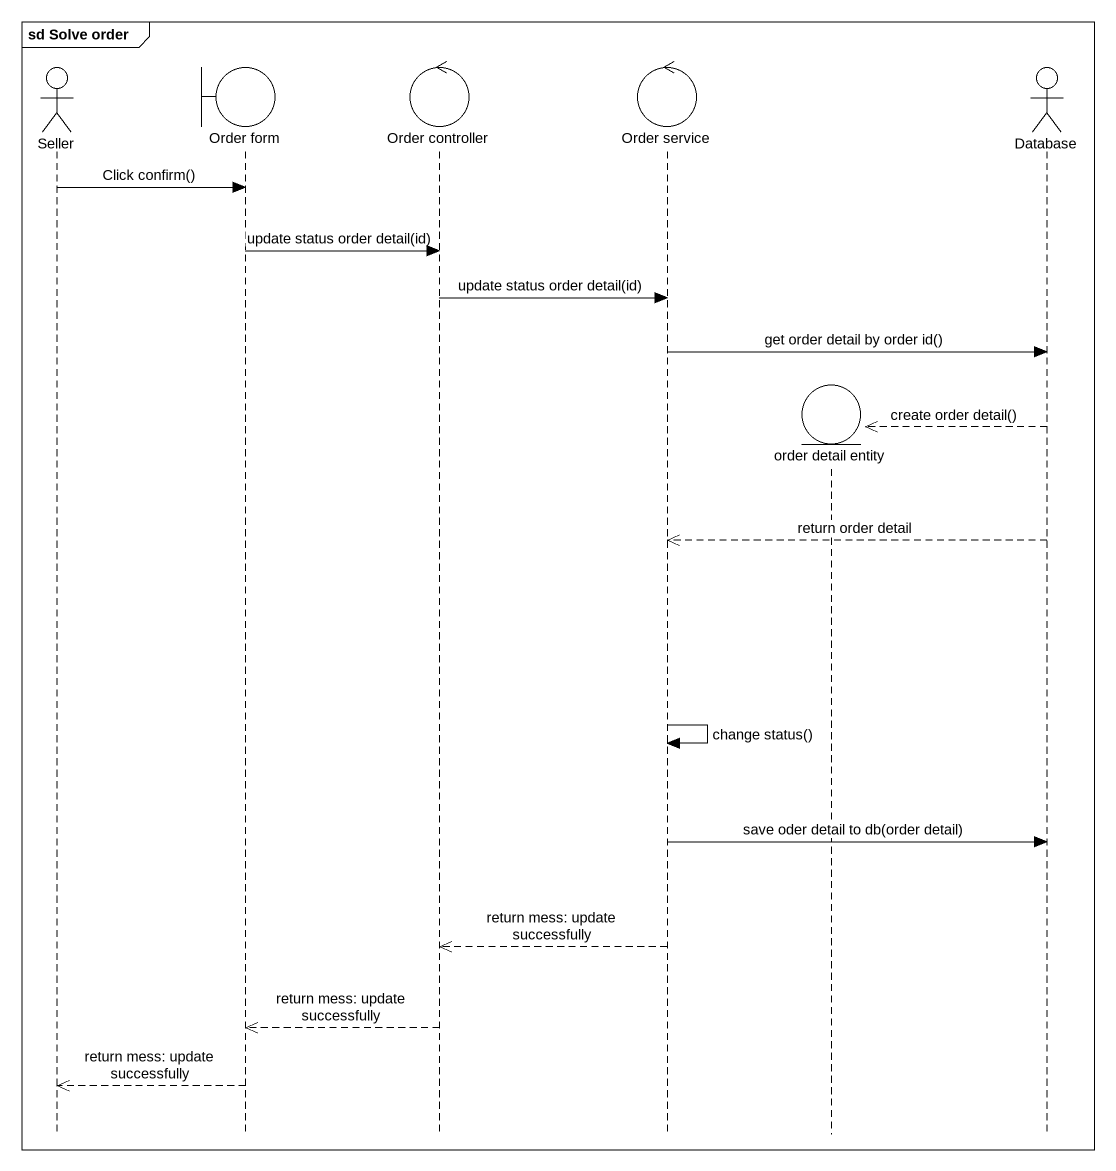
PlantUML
@startuml
mainframe sd Solve order
hide footbox
actor Seller
boundary "Order form" as Order_form
control "Order controller" as Order_controller
control "Order service" as Order_service
entity "order detail entity" as order_detail_entity
actor "Database" as Database_

Seller -> Order_form : Click confirm()
Order_form -> Order_controller : update status order detail(id)
Order_controller -> Order_service : update status order detail(id)
Order_service -> Database_ : get order detail by order id()
Database_ -->> order_detail_entity ** : create order detail()
Database_ -->> Order_service : return order detail
Order_service -> Order_service : change status()
Order_service -> Database_ : save oder detail to db(order detail)
Order_service -->> Order_controller : return mess: update successfully
Order_controller -->> Order_form : return mess: update successfully
Order_form -->> Seller : return mess: update successfully
@enduml
